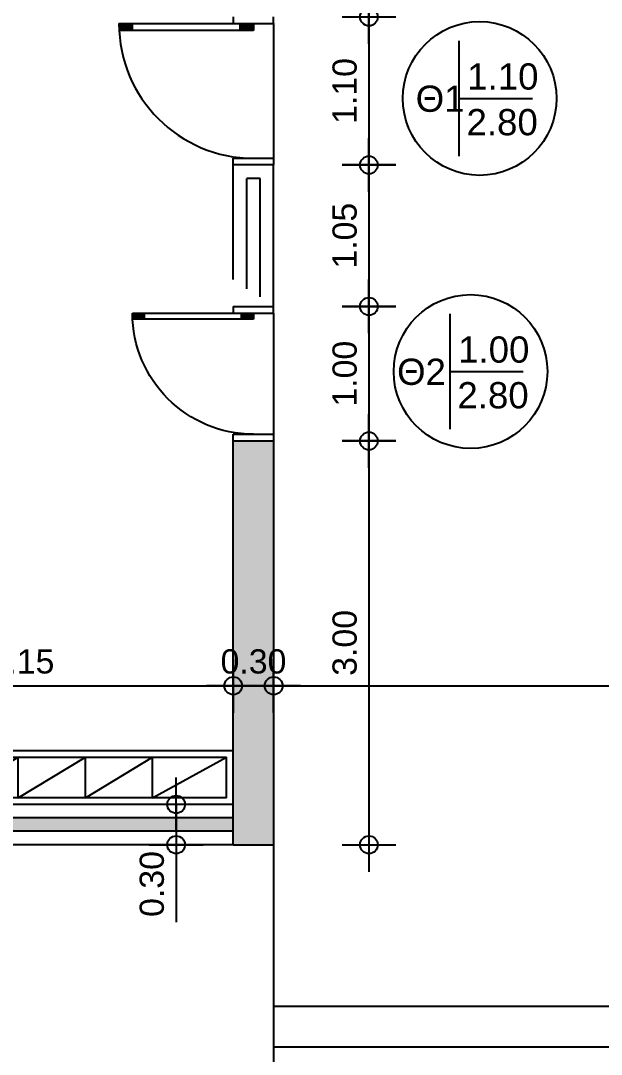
# Model space of a CAD drawing. Header units: metres. Extents: x -11 to 85, y -301 to 135.
# Drawn here: x 20.54 to 24.86, y 13.59 to 21.27 of the extents above; entities that cross this region are included whole.
import ezdxf

# ---------------------------------------------------------------- set-up
doc = ezdxf.new("R2010")
doc.units = ezdxf.units.M
doc.header["$LTSCALE"] = 0.036
doc.header["$PDMODE"] = 2
for name, color, linetype in [('arxitek corofos', 252, 'Continuous'), ('DIMBLK', 252, 'Continuous'), ('Epipla', 252, 'Continuous'), ('Parathira', 252, 'Continuous')]:
    doc.layers.add(name, color=color, linetype=linetype)
doc.styles.add('COMU-N', font='arial.ttf')
doc.styles.get("Standard").update_dxf_attribs({"font": 'arial.ttf'})
doc.dimstyles.new('CADWDOT', dxfattribs={"dimscale": 0.1, "dimtxt": 1.8, "dimasz": 0.08, "dimexe": 2, "dimexo": 0, "dimgap": 0.09, "dimtad": 0, "dimrnd": 0.001, "dimzin": 0, "dimdsep": 46, "dimtxsty": 'Standard', "dimblk1": 'ARTDIM', "dimblk2": 'ARTDIM', "dimsah": 1, "dimcen": 0.09, "dimdle": 0.05, "dimse1": 1, "dimse2": 1, "dimadec": 0, "dimazin": 0, "dimtfac": 1, "dimtmove": 0, "dimatfit": 3, "dimldrblk": 'ARTDIM', "dimfxl": 2, "dimtvp": 0.9999, "dimtolj": 1, "dimtzin": 0, "dimarcsym": 0})

# ---------------------------------------------------------------- blocks, each defined once
blk = doc.blocks.new('ARTDIM')
at = {"layer": 'DIMBLK'}
for p, q in [((0, -24.9975), (0, 24.9975)), ((-24.9975, 0), (24.9975, 0))]:
    blk.add_line(p, q, dxfattribs=at)
blk.add_circle((0, 0), 8.25, dxfattribs=at)
blk = doc.blocks.new('*D433')
at = {"layer": 'arxitek corofos', "color": 0, "lineweight": -2}
blk.add_line((22.1317, 16.3286), (22.4157, 16.3286), dxfattribs=at)
at = {"layer": 'Defpoints', "color": 0, "transparency": 16777216}
for p in [(22.1237, 16.3286), (22.4237, 16.3286), (22.4237, 16.3286)]:
    blk.add_point(p, dxfattribs=at)
at = {"layer": 'arxitek corofos', "color": 0, "lineweight": -2, "xscale": 0.008, "yscale": 0.008, "zscale": 0.008, "rotation": 180}
blk.add_blockref('ARTDIM', (22.1237, 16.3286), dxfattribs=at)
at = {"layer": 'arxitek corofos', "color": 0, "lineweight": -2, "xscale": 0.008, "yscale": 0.008, "zscale": 0.008}
blk.add_blockref('ARTDIM', (22.4237, 16.3286), dxfattribs=at)
at = {"layer": 'arxitek corofos', "color": 0, "insert": (22.2737, 16.5086), "char_height": 0.18, "attachment_point": 5}
blk.add_mtext('\\A1;0.30', dxfattribs=at)
blk = doc.blocks.new('*D434')
at = {"layer": 'arxitek corofos', "color": 0, "lineweight": -2}
blk.add_line((22.4317, 16.3286), (40.1157, 16.3286), dxfattribs=at)
at = {"layer": 'Defpoints', "color": 0, "transparency": 16777216}
for p in [(22.4237, 16.3286), (40.1237, 16.3286), (40.1237, 16.3286)]:
    blk.add_point(p, dxfattribs=at)
at = {"layer": 'arxitek corofos', "color": 0, "lineweight": -2, "xscale": 0.008, "yscale": 0.008, "zscale": 0.008, "rotation": 180}
blk.add_blockref('ARTDIM', (22.4237, 16.3286), dxfattribs=at)
at = {"layer": 'arxitek corofos', "color": 0, "lineweight": -2, "xscale": 0.008, "yscale": 0.008, "zscale": 0.008}
blk.add_blockref('ARTDIM', (40.1237, 16.3286), dxfattribs=at)
at = {"layer": 'arxitek corofos', "color": 0, "insert": (31.2737, 16.5086), "char_height": 0.18, "attachment_point": 5}
blk.add_mtext('\\A1;17.70', dxfattribs=at)
blk = doc.blocks.new('*D471')
at = {"layer": 'arxitek corofos', "color": 0, "lineweight": -2}
for p, q in [((21.6986, 15.4394), (21.6986, 15.1554)), ((21.6986, 15.1474), (21.6986, 14.5728))]:
    blk.add_line(p, q, dxfattribs=at)
at = {"layer": 'Defpoints', "color": 0, "transparency": 16777216}
for p in [(22.1237, 15.4474), (21.6986, 15.1474), (22.1237, 15.1474)]:
    blk.add_point(p, dxfattribs=at)
at = {"layer": 'arxitek corofos', "color": 0, "lineweight": -2, "xscale": 0.008, "yscale": 0.008, "zscale": 0.008}
for p, rotation in [((21.6986, 15.4474), 90), ((21.6986, 15.1474), 270)]:
    blk.add_blockref('ARTDIM', p, dxfattribs=dict(at, rotation=rotation))
at = {"layer": 'arxitek corofos', "color": 0, "insert": (21.5186, 14.8561), "char_height": 0.18, "attachment_point": 5, "rotation": 90}
blk.add_mtext('\\A1;0.30', dxfattribs=at)
blk = doc.blocks.new('*D472')
at = {"layer": 'arxitek corofos', "color": 0, "lineweight": -2}
blk.add_line((22.4157, 10.561), (14.7817, 10.561), dxfattribs=at)
at = {"layer": 'Defpoints', "color": 0, "transparency": 16777216}
for p in [(14.7737, 15.1474), (22.4237, 15.1474), (14.7737, 10.561)]:
    blk.add_point(p, dxfattribs=at)
at = {"layer": 'arxitek corofos', "color": 0, "lineweight": -2, "xscale": 0.008, "yscale": 0.008, "zscale": 0.008, "rotation": 180.0000000000008}
blk.add_blockref('ARTDIM', (14.7737, 10.561), dxfattribs=at)
at = {"layer": 'arxitek corofos', "color": 0, "lineweight": -2, "xscale": 0.008, "yscale": 0.008, "zscale": 0.008}
blk.add_blockref('ARTDIM', (22.4237, 10.561), dxfattribs=at)
at = {"layer": 'arxitek corofos', "color": 0, "insert": (18.5987, 10.741), "char_height": 0.18, "attachment_point": 5}
blk.add_mtext('\\A1;7.65', dxfattribs=at)
blk = doc.blocks.new('A$C27552F6E')
at = {"layer": 'Parathira'}
for p, q in [((0, -0.05), (0, 0)), ((0.3, 0), (0.3, -0.05)), ((0.3, -0.05), (0, -0.05)), ((0.15, -0.05), (0.15, -0.095)), ((1.05, -0.05), (0.15, -0.05)), ((0.15, -0.059), (0.24, -0.059)), ((0.15, -0.068), (0.24, -0.068)), ((0.24, -0.095), (0.24, -0.05)), ((0.96, -0.095), (0.96, -0.05)), ((0.96, -0.059), (1.05, -0.059)), ((0.96, -0.068), (1.0498, -0.068)), ((0.15, -0.077), (0.24, -0.077)), ((0.15, -0.086), (0.24, -0.086)), ((0.15, -0.095), (1.0489, -0.095)), ((0.96, -0.077), (1.0496, -0.077)), ((0.96, -0.086), (1.0493, -0.086)), ((0.3, -0.95), (0, -0.95)), ((0, -0.95), (0, -1)), ((0.3, -1), (0.3, -0.95))]:
    blk.add_line(p, q, dxfattribs=at)
blk.add_arc((0.15, -0.05), 0.9, 270, 0, dxfattribs=at)
blk = doc.blocks.new('A$C07D551FE')
at = {"layer": 'Parathira'}
for p, q in [((0, -0.05), (0, 0)), ((0.3, 0), (0.3, -0.05)), ((0.3, -0.05), (0, -0.05)), ((0.3, -1.05), (0, -1.05)), ((0, -1.05), (0, -1.1)), ((0.15, -1.05), (0.15, -1)), ((0.15, -1), (1.1487, -1)), ((0.15, -1.01), (0.25, -1.01)), ((0.15, -1.02), (0.25, -1.02)), ((0.15, -1.03), (0.25, -1.03)), ((0.15, -1.04), (0.25, -1.04)), ((1.15, -1.05), (0.15, -1.05)), ((0.25, -1), (0.25, -1.05)), ((0.3, -1.1), (0.3, -1.05)), ((1.05, -1), (1.05, -1.05)), ((1.05, -1.01), (1.1492, -1.01)), ((1.05, -1.02), (1.1495, -1.02)), ((1.05, -1.03), (1.1498, -1.03)), ((1.05, -1.04), (1.1499, -1.04))]:
    blk.add_line(p, q, dxfattribs=at)
blk.add_arc((0.15, -1.05), 1, 0, 90, dxfattribs=at)
blk = doc.blocks.new('*D514')
at = {"layer": 'arxitek corofos', "color": 0, "lineweight": -2}
blk.add_line((23.1324, 21.8894), (23.1324, 21.3062), dxfattribs=at)
at = {"layer": 'Defpoints', "color": 0, "transparency": 16777216}
for p in [(22.3767, 21.8974), (22.3767, 21.2982), (23.1324, 21.2982)]:
    blk.add_point(p, dxfattribs=at)
at = {"layer": 'arxitek corofos', "color": 0, "lineweight": -2, "xscale": 0.008, "yscale": 0.008, "zscale": 0.008}
for p, rotation in [((23.1324, 21.8974), 90), ((23.1324, 21.2982), 270)]:
    blk.add_blockref('ARTDIM', p, dxfattribs=dict(at, rotation=rotation))
at = {"layer": 'arxitek corofos', "color": 0, "insert": (22.9524, 21.5978), "char_height": 0.18, "attachment_point": 5, "rotation": 90}
blk.add_mtext('\\A1;0.60', dxfattribs=at)
blk = doc.blocks.new('*D515')
at = {"layer": 'arxitek corofos', "color": 0, "lineweight": -2}
blk.add_line((23.1324, 21.2895), (23.1324, 20.2062), dxfattribs=at)
at = {"layer": 'Defpoints', "color": 0, "transparency": 16777216}
for p in [(22.5267, 21.2975), (22.5267, 20.1982), (23.1324, 20.1982)]:
    blk.add_point(p, dxfattribs=at)
at = {"layer": 'arxitek corofos', "color": 0, "lineweight": -2, "xscale": 0.008, "yscale": 0.008, "zscale": 0.008}
for p, rotation in [((23.1324, 21.2975), 90), ((23.1324, 20.1982), 270)]:
    blk.add_blockref('ARTDIM', p, dxfattribs=dict(at, rotation=rotation))
at = {"layer": 'arxitek corofos', "color": 0, "insert": (22.9524, 20.7478), "char_height": 0.18, "attachment_point": 5, "rotation": 90}
blk.add_mtext('\\A1;1.10', dxfattribs=at)
blk = doc.blocks.new('*D516')
at = {"layer": 'arxitek corofos', "color": 0, "lineweight": -2}
blk.add_line((23.1324, 20.1902), (23.1324, 19.1554), dxfattribs=at)
at = {"layer": 'Defpoints', "color": 0, "transparency": 16777216}
for p in [(22.5267, 20.1982), (22.5267, 19.1474), (23.1324, 19.1474)]:
    blk.add_point(p, dxfattribs=at)
at = {"layer": 'arxitek corofos', "color": 0, "lineweight": -2, "xscale": 0.008, "yscale": 0.008, "zscale": 0.008}
for p, rotation in [((23.1324, 20.1982), 90), ((23.1324, 19.1474), 270)]:
    blk.add_blockref('ARTDIM', p, dxfattribs=dict(at, rotation=rotation))
at = {"layer": 'arxitek corofos', "color": 0, "insert": (22.9524, 19.6728), "char_height": 0.18, "attachment_point": 5, "rotation": 90}
blk.add_mtext('\\A1;1.05', dxfattribs=at)
blk = doc.blocks.new('*D517')
at = {"layer": 'arxitek corofos', "color": 0, "lineweight": -2}
blk.add_line((23.1324, 19.1394), (23.1324, 18.1554), dxfattribs=at)
at = {"layer": 'Defpoints', "color": 0, "transparency": 16777216}
for p in [(22.5267, 19.1474), (22.5267, 18.1474), (23.1324, 18.1474)]:
    blk.add_point(p, dxfattribs=at)
at = {"layer": 'arxitek corofos', "color": 0, "lineweight": -2, "xscale": 0.008, "yscale": 0.008, "zscale": 0.008}
for p, rotation in [((23.1324, 19.1474), 90), ((23.1324, 18.1474), 270)]:
    blk.add_blockref('ARTDIM', p, dxfattribs=dict(at, rotation=rotation))
at = {"layer": 'arxitek corofos', "color": 0, "insert": (22.9524, 18.6474), "char_height": 0.18, "attachment_point": 5, "rotation": 90}
blk.add_mtext('\\A1;1.00', dxfattribs=at)
blk = doc.blocks.new('*D518')
at = {"layer": 'arxitek corofos', "color": 0, "lineweight": -2}
blk.add_line((23.1324, 18.1394), (23.1324, 15.1554), dxfattribs=at)
at = {"layer": 'Defpoints', "color": 0, "transparency": 16777216}
for p in [(22.5267, 18.1474), (22.5267, 15.1474), (23.1324, 15.1474)]:
    blk.add_point(p, dxfattribs=at)
at = {"layer": 'arxitek corofos', "color": 0, "lineweight": -2, "xscale": 0.008, "yscale": 0.008, "zscale": 0.008}
for p, rotation in [((23.1324, 18.1474), 90), ((23.1324, 15.1474), 270)]:
    blk.add_blockref('ARTDIM', p, dxfattribs=dict(at, rotation=rotation))
at = {"layer": 'arxitek corofos', "color": 0, "insert": (22.9524, 16.6474), "char_height": 0.18, "attachment_point": 5, "rotation": 90}
blk.add_mtext('\\A1;3.00', dxfattribs=at)
blk = doc.blocks.new('*D521')
at = {"layer": 'arxitek corofos', "color": 0, "lineweight": -2}
blk.add_line((18.9817, 16.3286), (22.1157, 16.3286), dxfattribs=at)
at = {"layer": 'Defpoints', "color": 0, "transparency": 16777216}
for p in [(22.1237, 16.3286), (18.9737, 15.7474), (22.1237, 15.7474)]:
    blk.add_point(p, dxfattribs=at)
at = {"layer": 'arxitek corofos', "color": 0, "lineweight": -2, "xscale": 0.008, "yscale": 0.008, "zscale": 0.008, "rotation": 180}
blk.add_blockref('ARTDIM', (18.9737, 16.3286), dxfattribs=at)
at = {"layer": 'arxitek corofos', "color": 0, "lineweight": -2, "xscale": 0.008, "yscale": 0.008, "zscale": 0.008}
blk.add_blockref('ARTDIM', (22.1237, 16.3286), dxfattribs=at)
at = {"layer": 'arxitek corofos', "color": 0, "insert": (20.5487, 16.5086), "char_height": 0.18, "attachment_point": 5}
blk.add_mtext('\\A1;3.15', dxfattribs=at)
blk = doc.blocks.new('A$C3C7B00C9')
at = {"layer": 'Epipla'}
for p, q in [((0, 0.6), (0, 0.7)), ((0, 0.7), (3.15, 0.7)), ((0.05, 0.35), (0.05, 0.65)), ((0.05, 0.65), (3.1, 0.65)), ((0.05, 0.35), (0.55, 0.65)), ((0.55, 0.35), (0.55, 0.65)), ((0.55, 0.35), (1.05, 0.65)), ((1.05, 0.35), (1.05, 0.65)), ((1.05, 0.35), (1.55, 0.65)), ((1.55, 0.35), (1.55, 0.65)), ((1.55, 0.35), (2.05, 0.65)), ((2.05, 0.35), (2.05, 0.65)), ((2.05, 0.35), (2.55, 0.65)), ((2.55, 0.35), (2.55, 0.65)), ((2.55, 0.35), (3.1, 0.65)), ((3.1, 0.35), (3.1, 0.65)), ((3.1, 0.35), (0.05, 0.35))]:
    blk.add_line(p, q, dxfattribs=at)

msp = doc.modelspace()

# ---------------------------------------------------------------- hatches: boundary and pattern name
at = {"layer": 'arxitek corofos'}
for points in [[(22.1237, 15.1474), (22.1737, 15.1474), (22.4237, 15.1474), (22.4237, 18.1474), (22.1237, 18.1474)], [(22.1237, 15.3474), (18.9737, 15.3474), (18.9737, 15.2474), (22.1237, 15.2474)]]:
    msp.add_hatch(color=256, dxfattribs=at).paths.add_polyline_path(points)

# ---------------------------------------------------------------- linework, layer by layer
for p, q in [((22.4237, 21.2482), (22.4237, 20.2482)), ((23.8018, 21.1214), (23.8018, 20.2634)), ((23.8018, 20.6924), (24.3478, 20.6924)), ((22.1237, 19.3474), (22.1237, 20.1982)), ((22.4237, 20.1982), (22.1237, 20.1982)), ((22.4237, 19.1474), (22.4237, 20.1982)), ((22.2237, 19.2774), (22.2237, 20.0982)), ((22.3237, 20.0982), (22.2237, 20.0982)), ((22.3237, 19.2174), (22.3237, 20.0982)), ((22.1237, 19.1474), (22.4237, 19.1474)), ((22.4237, 19.0974), (22.4237, 18.1974)), ((23.7341, 19.0926), (23.7341, 18.2346)), ((23.7341, 18.6636), (24.2801, 18.6636)), ((22.1237, 18.1474), (22.4237, 18.1474)), ((22.1237, 15.1474), (22.1237, 18.1474)), ((22.4237, 18.1474), (22.4237, 15.1474)), ((22.1237, 15.4474), (18.9737, 15.4474)), ((22.1237, 15.3474), (18.9737, 15.3474)), ((22.1237, 15.2474), (18.9737, 15.2474)), ((22.1237, 15.1474), (18.9737, 15.1474)), ((22.1237, 15.1474), (22.4237, 15.1474)), ((22.4237, 15.1474), (22.4237, 12.4474)), ((22.4237, 13.9474), (40.1237, 13.9474)), ((22.4237, 13.6474), (40.1237, 13.6474))]:
    msp.add_line(p, q, dxfattribs=at)
for centre in [(23.9555, 20.6924), (23.8878, 18.6636)]:
    msp.add_circle(centre, 0.5712, dxfattribs=at)

# ---------------------------------------------------------------- block references
at = {"layer": 'arxitek corofos', "rotation": 180}
msp.add_blockref('A$C07D551FE', (22.4237, 20.1982), dxfattribs=at)
at = {"layer": 'arxitek corofos', "xscale": -1}
msp.add_blockref('A$C27552F6E', (22.4237, 19.1474), dxfattribs=at)
at = {"layer": 'arxitek corofos'}
msp.add_blockref('A$C3C7B00C9', (18.9737, 15.1474), dxfattribs=at)

# ---------------------------------------------------------------- texts
at = {"layer": 'arxitek corofos', "style": 'COMU-N'}
for s, p in [('1.10', (23.863, 20.7582)), ('Θ1', (23.4798, 20.5931)), ('2.80', (23.8578, 20.4188)), ('1.00', (23.7953, 18.7294)), ('Θ2', (23.3415, 18.5643)), ('2.80', (23.7901, 18.39))]:
    msp.add_text(s, height=0.195, dxfattribs=at).set_placement(p)

# ---------------------------------------------------------------- dimensions: what is measured, and where the dimension line sits
at = {"layer": 'arxitek corofos'}
dim = msp.add_linear_dim(base=(23.1324, 21.2982), p1=(22.3767, 21.8974), p2=(22.3767, 21.2982), angle=90, dimstyle='CADWDOT', dxfattribs=at)
dim.commit()
dim.dimension.update_dxf_attribs({"geometry": '*D514', "text_midpoint": (23.1324, 21.5978), "dimtype": 160})
for base, p1, p2, picture, middle in [((23.1324, 20.1982), (22.5267, 21.2975), (22.5267, 20.1982), '*D515', (22.9524, 20.7478)), ((23.1324, 19.1474), (22.5267, 20.1982), (22.5267, 19.1474), '*D516', (22.9524, 19.6728)), ((23.1324, 18.1474), (22.5267, 19.1474), (22.5267, 18.1474), '*D517', (22.9524, 18.6474)), ((23.1324, 15.1474), (22.5267, 18.1474), (22.5267, 15.1474), '*D518', (22.9524, 16.6474)), ((21.6986, 15.1474), (22.1237, 15.4474), (22.1237, 15.1474), '*D471', (21.5186, 14.8561))]:
    dim = msp.add_linear_dim(base=base, p1=p1, p2=p2, angle=90, dimstyle='CADWDOT', dxfattribs=at)
    dim.commit()
    dim.dimension.update_dxf_attribs({"geometry": picture, "text_midpoint": middle})
for base, p1, p2, picture, middle in [((22.1237, 16.3286), (18.9737, 15.7474), (22.1237, 15.7474), '*D521', (20.5487, 16.5086)), ((40.1237, 16.3286), (22.4237, 16.3286), (40.1237, 16.3286), '*D434', (31.2737, 16.5086))]:
    dim = msp.add_linear_dim(base=base, p1=p1, p2=p2, dimstyle='CADWDOT', dxfattribs=at)
    dim.commit()
    dim.dimension.update_dxf_attribs({"geometry": picture, "text_midpoint": middle})
dim = msp.add_linear_dim(base=(22.4237, 16.3286), p1=(22.1237, 16.3286), p2=(22.4237, 16.3286), dimstyle='CADWDOT', dxfattribs=at)
dim.commit()
dim.dimension.update_dxf_attribs({"geometry": '*D433', "text_midpoint": (22.2737, 16.3286), "dimtype": 160})
dim = msp.add_aligned_dim(p1=(22.4237, 15.1474), p2=(14.7737, 15.1474), distance=4.5863, dimstyle='CADWDOT', dxfattribs=at)
dim.commit()
dim.dimension.update_dxf_attribs({"geometry": '*D472', "text_midpoint": (18.5987, 10.741)})

doc.saveas('drawing.dxf')
